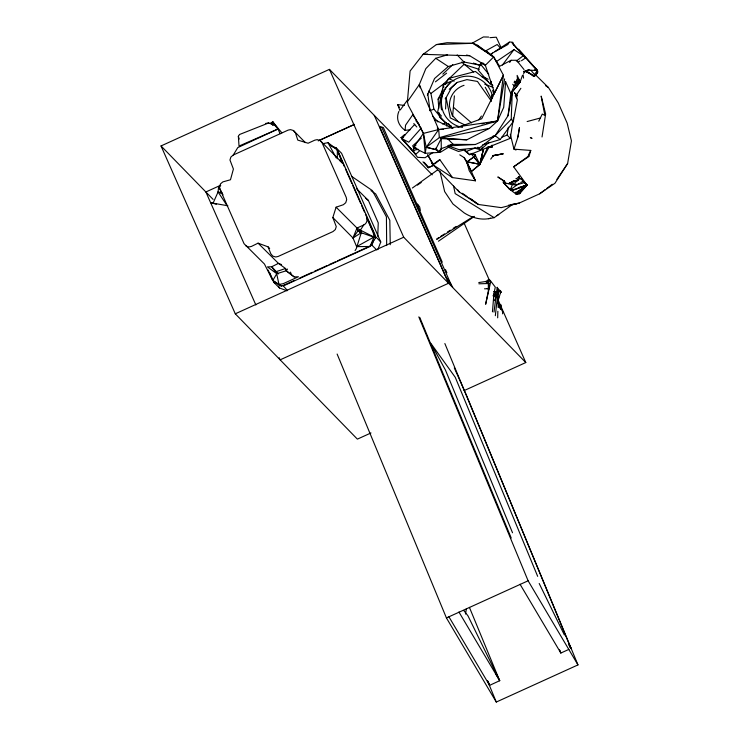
<?xml version="1.0" encoding="UTF-8"?>
<svg xmlns="http://www.w3.org/2000/svg" width="739" height="739" viewBox="0 0 739 739"><rect width="100%" height="100%" fill="white"/><g stroke="black" fill="none" stroke-linecap="round" stroke-linejoin="round"><path stroke-width="1.11" d="M337.317 158.793L337.335 149.74L327.968 142.673L323.682 143.505M498.151 307.507L498.197 289.817L497.171 287.36L494.003 312.098M514.991 185.323L523.646 182.819L522.685 180.685L526.99 185.166L519.84 193.563L516.385 194.329L509.171 188.888L503.351 182.542L503.324 180.658L497.818 176.963L504.044 180.87L505.698 183.429L503.351 182.542L510.446 189.747L519.184 183.272M490.299 147.32L492.303 146.821L492.313 145.306M502.612 313.853L502.649 311.766L500.257 307.276L500.672 309.419M497.68 317.816L497.864 311.267M431.336 162.127L433.257 164.991L452.499 177.6L475.436 180.815L471.399 171.476L479.796 164.27L483.251 149.795M377.758 236.286L378.248 222.873L368.401 200.481L356.466 188.648M491.343 137.981L495.112 135.717L511.212 119.293L512.293 91.895L510.843 93.585L508.053 115.709L495.112 135.717L479.787 147.671L458.974 149.657L449.395 146.285M459.769 154.857L464.166 157.592L471.399 171.476L480.211 164.391L467.14 161.813L475.565 155.818L475.325 154.922L472.406 153.315M445.58 108.984L446.097 97.705L451.4 87.923L457.007 82.463L466.909 79.618L477.468 81.438L491.306 101.04M488.331 279.758L488.331 291.018L485.643 304.265L490.604 282.252L490.197 280.395L488.331 279.758L488.109 281.596L487.186 282.372L485.615 281.522L478.78 282.547M498.068 303.572L498.28 300.32L497.901 303.655M522.399 75.507L520.108 82.112L510.843 93.585L505.624 81.798L503.721 107.303L497.532 121.002L489.44 128.337L466.78 139.819L441.192 138.618L440.666 138.101L489.44 128.337M492.442 311.821L493.901 294.039L495.278 287.083L490.197 280.395M515.24 95.608L517.383 99.663L513.319 121.482L500.201 139.532L495.112 135.717L475.353 144.493L453.173 144.373L440.37 152.299L425.202 153.306L426.209 147.264L423.438 133.399L408.334 105.455L407.383 101.76L410.099 71.027L423.077 54.344L436.389 44.571L447.03 42.705L471.898 43.352L483.398 36.95L488.664 37.061M452.628 116.097L454.393 95.867M410.21 129.768L405.083 130.36L405.554 125.168L412.759 114.767L418.376 123.478L423.438 133.399L425.202 153.306L413.471 147.449L412.704 145.795L421.285 138.128M497.763 294.344L498.197 289.817L501.208 292.173L500.469 292.764L497.624 302.445M518.861 193.941L518.963 192.916L526.99 185.166L513.651 166.792L529.253 155.596L530.759 150.433L513.974 149.149L510.298 134.258M227.88 205.775L210.855 202.782L213.017 203.317L218.07 191.964L218.652 186.708L220.73 185.738M495.333 315.71L498.197 289.817L500.469 292.764M441.589 148.539L439.382 152.354L435.567 149.537L426.209 147.264L439.345 137.666L497.532 121.002L503.435 75.23L493.652 56.958L486.05 50.677L497.208 44.497L500.7 48.358M517.937 136.964L519.462 127.773L517.937 136.964L513.974 149.149L516.007 150.008M464.341 150.47L469.708 154.719L510.261 138.35L507.12 135.071L508.349 127.117M542.038 136.974L545.631 114.009L541.17 96.098L544.837 115.349L542.269 114.083L538.796 121.15M510.261 138.35L513.513 117.954M516.589 98.703L517.124 95.303L514.473 92.597M490.779 122.221L497.532 121.002L504.617 78.897M433.257 164.991L459.095 191.854L478.336 204.472L501.254 207.641L519.249 203.059L539.627 193.812L554.924 183.29L567.617 163.559L571.441 140.881L567.164 123.117L558.231 102.906L548.412 87.507L535.572 74.861M525.42 70.999L527.083 71.304L533.392 76.182L534.962 75.997L536.865 73.715L537.41 70.51L518.695 49.171L517.956 49.605M433.036 152.456L425.091 157.703L417.572 157.333L413.729 152.197L413.471 147.449L423.438 133.399L438.68 129.528L497.532 121.002M329.723 144.862L337.335 149.74L374.821 234.337L375.606 237.838L369.98 246.484L284.829 285.236L281.31 286.067L272.783 280.497L264.433 264.017L244.073 243.731L220 189.23L219.529 186.865L220.471 183.909L222.836 181.896L230.476 179.762L233.404 169.065L229.958 159.993L230.891 157.037L233.265 155.024L288.136 130.119L290.501 129.621L293.438 130.517L295.415 132.854L297.789 140.105L308.108 143.227L314.851 140.142L317.216 139.643L320.163 140.539L322.139 142.876L346.221 197.378L346.683 199.742L345.741 202.698L343.376 204.712L336.097 207.188L357.002 228.028L360.401 230.143L361.279 232.72L356.235 248.766L355.08 250.604M508.053 115.709L512.293 91.895M465.468 614.054L466.42 608.677M490.862 101.566L492.128 94.897A26.004 25.569 -44.1 0 0 464.314 76.403A26.004 25.569 -44.1 0 0 441.423 101.474A26.004 25.569 -44.1 0 0 462.457 127.394M505.162 84.052L505.624 81.798M450.457 81.521L443.446 84.745L437.682 111.959L441.479 116.097M497.68 301.429L498.686 297.17M480.211 164.391L482.761 151.957M475.445 155.68L467.14 161.813L479.796 164.27L483.38 149.574M398.894 111.367C395.679 118.739 398.755 125.842 405.083 130.36M523.674 73.715L524.265 71.674M246.059 246.069L248.997 246.965L251.362 246.466L258.068 243.159L268.063 246.844L270.797 253.754L272.774 256.091L275.721 256.987L278.086 256.488L332.956 231.584L335.321 229.57L336.263 226.614L332.827 217.562L336.097 207.188M491.324 81.373L490.391 84.191L478.161 70.039L480.433 64.09L481.893 62.649M369.851 246.161L371.939 245.209L373.722 240.184M515.73 183.808L513.744 184.704L513.282 183.9L512.284 184.621L510.446 189.747L509.171 188.888L512.266 190.616L526.99 185.166L521.097 178.339L520.478 178.755M377.786 249.699L380.77 242.004L341.566 153.259L336.097 147.809L332.097 146.442M375.606 237.838L361.279 232.72L352.983 237.986L357.002 228.028L363.727 224.989A5.57 5.487 -45.1 0 0 366.572 217.663L373.241 232.757L374.017 237.034L369.98 246.484L356.614 246.641L352.983 237.986L332.827 217.562M512.266 190.616L512.654 189.923L526.99 185.166L521.032 178.709M427.354 95.192L434.541 78.537L448.277 66.528L464.526 61.836M271.703 124.374L272.82 121.843L281.855 132.835M510.889 93.373L520.108 82.112L510.889 93.373L514.658 85.059M516.543 80.893L517.485 78.814L517.134 75.396L519.628 80.606L515.637 83.83L514.242 85.983L512.737 84.264M518.732 50.437L537.41 70.51L533.392 76.182M470.854 153.379L479.796 164.27L488.119 146.525M438.809 108.31L438.098 99.155L443.058 89.317M445.534 84.394L448.508 78.491L475.445 71.452L488.507 81.937M528.274 155.301L530.759 150.433M474.17 157.259L479.796 164.27L488.959 147.292L492.303 146.821L491.906 145.223M494.206 300.644L496.294 297.06M281.31 286.067L272.783 280.497L276.765 273.726L286.224 270.779L287.526 269.061M536.865 73.715L537.89 71.997L537.41 70.51L529.872 62.482M521.494 60.746L525.605 57.901L511.286 41.984L509.3 42.151L507.859 44.516L492.479 53.088L490.243 55.148M233.265 155.024L237.801 147.569L278.012 129.002L280.109 133.759M238.364 136.327L239.51 134.507L268.719 122.942L275.093 125.676L278.012 129.002L239.03 146.054L238.364 136.327L239.187 139.061M524.006 71.96L527.083 71.304L527.849 70.113L537.41 70.51L534.463 69.78M363.727 224.989L360.401 230.143L358.119 230.688L352.983 237.986M516.127 95.442L520.884 88.292M556.883 179.411L567.617 163.559M478.872 119.764L481.412 116.06M407.383 101.76L419.318 84.579L425.821 68.662L435.724 58.289L447.464 54.825M509.799 62.094L511.065 60.284L516.515 60.256L524.025 69.558M443.289 129.343L438.68 129.528L426.209 147.264L435.567 149.537L441.192 138.618L441.275 148.631L439.382 152.354L435.742 148.225M400.52 109.594L407.512 100.024M490.714 159.144L493.144 155.781L503.093 153.823L492.617 155.698M509.734 62.094L511.065 60.284L499.638 66.288L493.652 56.958L477.098 44.931M482.549 147.135L480.544 149.832L475.122 148.216M491.149 54.871L492.479 53.088M502.437 65.004L513.965 49.642L523.351 55.684L525.605 57.901M403.485 139.967L401.194 137.5L401.48 138.008L404.963 134.941L404.602 134.516L401.12 137.583L401.48 138.008L403.577 137.158M438.772 151.624L441.275 148.631L453.173 144.373L447.705 138.784M421.322 128.004L408.806 142.202L401.637 138.526L414.755 124.355M445.174 98.758L446.097 97.705L450.291 117.917L465.191 125.103M449.783 127.413L451.159 125.861M438.098 99.155L439.696 97.53M271.389 123.274L272.82 121.843L277.688 128.512M436.389 44.571L472.803 43.305L474.983 44.017L493.652 56.958L485.347 65.3L494.594 92.902L503.435 75.23L481.708 118.748L457.977 127.367M422.985 161.832L428.195 167.762L433.525 165.305L428.186 155.476M519.369 177.693L518.409 177.212L519.277 177.757L518.935 176.917L518.205 177.286L519.341 177.73L519 176.852L518.205 177.286L520.478 178.755M518.806 79.452L520.321 81.161L516.404 84.967L514.242 85.983M433.941 109.289L430.92 93.465L443.539 83.969L463.944 64.441L479.288 69.383M272.562 125.26L274.123 123.773L272.044 124.522M442.846 74.094L452.813 64.644M415.346 147.957L413.471 147.449L415.983 145.149M488.978 142.304L480.544 149.832L477.884 147.126M401.194 137.5L415.724 154.294L419.198 151.227M449.247 89.29L457.007 82.463M513.744 184.704L509.541 183.217L508.829 183.651L513.864 180.787M452.499 177.6L439.816 159.652L435.197 163.633L433.387 164.141L431.437 161.435M527.083 71.304L529.133 69.558M435.428 81.835L446.615 73.17M516.293 61.069L523.351 55.684M539.627 193.812L545.049 189.72M546.86 188.353L552.282 184.26M515.545 192.436L516.395 193.119L526.99 185.166L518.39 187.632M515 182.598L518.575 180.048L509.143 183.364L513.984 180.852M412.39 188.011L437.59 169.896M503.351 182.542L512.284 184.621L513.282 183.9M488.451 218.698L494.179 217.663L512.552 204.463M433.387 164.141L439.816 159.652M438.467 241.21L474.447 216.361M417.415 185.101L421.212 182.505M496.275 61.66L513.965 49.642M518.122 62.252L519.988 60.995M513.651 166.792L529.087 156.419M495.084 51.434L509.3 42.151M436.758 238.946L438.689 237.69M440.629 236.443L444.499 233.94M447.4 232.064L450.31 230.189M453.21 228.323L456.111 226.448M436.795 239.399L472.674 216.952M501.07 309.281L500.959 305.05L498.945 306.131M427.512 154.617L433.525 165.305L428.195 167.762M269.901 123.533L272.82 121.843M356.614 246.641L374.017 237.034L360.401 230.143L361.75 233.579L358.119 230.688L357.002 228.028M522.842 186.385L526.99 185.166L515.573 192.842L516.385 194.329L519.415 192.722L519.84 193.563L518.963 192.916L519.535 193.664L519.415 192.722M469.413 607.356L499.693 680.693L489.597 685.358L448.832 616.649M370.978 432.952L357.38 439.132L235.288 313.807L161.028 145.943L329.437 69.355L432.223 174.857M220.518 185.313L205.876 191.974L255.851 304.948M318.851 140.604L354.415 124.429M294.51 280.358L283 285.587L287.351 290.399M299.738 277.984L312.301 272.285M314.389 271.333L326.943 265.634M329.04 264.682L335.321 261.837M337.409 260.885L367.754 247.103M235.288 313.807L403.697 237.219L525.798 362.544L464.083 390.617M446.43 617.933L528.117 580.789L577.972 664.906L496.285 702.05L446.43 617.933L337.123 354.036M318.204 140.863L354.489 124.401M568.947 649.359L560.846 653.036L520.044 584.244M520.69 182.413L522.685 181.554M487.075 148.096L492.303 146.821M509.143 183.364L520.247 178.662M464.646 150.017L466.429 151.44L475.001 147.994M501.763 137.223L507.12 135.071M512.284 184.621L514.372 183.835M430.089 110.48L434.015 109.233L445.525 123.053L442.356 123.921M451.178 145.02L453.173 144.373L447.936 145.5M515.914 178.653L519.055 177.683L519 176.852M523.443 71.461L527.849 70.113M482.696 144.798L500.201 139.532M465.117 149.703L458.522 151.477L448.37 147.246M527.138 121.547L540.218 118.037M414.062 150.313L418.098 149.241M492.885 136.207L495.112 135.717M503.093 153.823L492.83 155.587L493.144 156.215M510.575 204.749L519.249 203.059M508.386 205.276L517.051 203.678M481.782 123.847L484.027 123.441M486.28 123.034L488.534 122.628M265.44 123.478L268.719 122.942M492.922 295.794L495.693 295.369M483.629 63.702L480.433 64.09L488.784 74.297M489.911 37.661L496.285 37.199L501.199 47.952M427.632 54.095L423.077 54.344L469.69 55.739L485.347 65.3L482.983 63.018M450.578 145.795L475.353 144.493M494.465 292.265L496.7 292.145M478.863 283.804L489.2 283.508L485.615 281.522L488.71 279.841L488.109 281.596L488.738 281.596M484.507 288.81L489.116 288.718L487.001 288.469M498.908 289.947L500.442 290.603L501.208 292.173M493.523 291.711L496.774 291.905M440.666 138.101L466.78 139.819M452.721 287.175L445.534 276.183L379.532 126.341L383.338 127.561L442.282 262.234M500.959 305.05L498.529 304.163L499.444 308.126M399.882 110.462L397.702 104.587L404.353 105.428M531.517 138.461L530.325 137.463L532.089 138.378M258.068 243.159L278.446 263.38L285.54 268.506L286.224 270.779L294.205 276.922L298.436 276.765L283.24 283.665L278.972 284.487L276.257 271.619L271.721 266.742L267.481 266.899L276.765 273.726L271.721 266.742L278.446 263.38L281.559 264.571M480.849 65.318L463.99 62.002L457.201 54.972M466.521 55.074L469.69 55.739M413.471 147.449L416.75 148.317M213.017 203.317L216.315 204.25M504.044 180.87L503.324 180.658L505.698 183.429L504.09 180.612M227.187 205.83L218.07 191.964L222.439 193.359M473.385 63.092L479.823 65.281M269.818 273.051L273.993 282.52L279.998 284.561M218.07 191.964L222.319 193.47M273.993 282.52L279.471 287.97L287 290.796M484.747 84.2L493.061 87.35M448.508 78.491L454.18 81.142M434.55 119.663L452.656 128.438M532.126 74.593L525.521 71.314L534.297 76.126M520.321 81.161L519.36 80.643L516.395 82.907L514.621 81.669M515.286 192.519L516.395 193.119L515.85 192.279M494.179 217.663L455.169 193.6L453.534 185.868M545.594 85.742L548.412 87.507M472.803 43.305L493.652 56.958M435.724 58.289L448.277 66.528M472.951 153.998L475.546 155.717L479.796 164.27M286.224 270.779L294.205 276.922M351.468 176.242L372.299 190.542L386.423 216.869L386.663 245.57M370.96 190.671L375.689 193.914L389.813 220.25L390.266 244.738M518.298 180.251L517.466 179.669L517.706 180.575M462.438 193.304L467.113 196.583M468.988 197.904L478.336 204.472L471.149 199.05M403.18 140.188L415.724 154.294M473.523 71.951L461.672 62.076M493.44 294.122L495.657 295.868M514.436 93.169L517.124 95.303M358.119 230.688L361.02 233.007M490.253 83.331L492.867 85.428M440.389 118.157L452.527 127.921M365.814 198.357L368.401 200.481M488.959 147.292L489.264 147.329M453.746 107.534L471.593 122.905M339.441 160.271L342.499 163.162L337.335 149.74M268.063 246.844L269.661 248.415M371.939 245.209L376.631 249.884M466.429 151.44L469.708 154.719M403.67 140.567L401.637 138.526L413.729 152.197M278.538 273.91L276.257 271.619L285.54 268.506L286.455 270.622M320.163 140.539L342.499 163.162M293.438 130.517L305.401 142.636M161.028 145.943L213.118 199.41M511.212 119.293L513.319 121.482M428.657 91.119L430.92 93.465M375.144 236.157L380.77 242.004M514.039 82.158L515.637 83.83M458.263 121.787L452.12 115.173L449.506 106.499A20.618 20.276 -43.9 0 1 464.037 85.318M424.112 162.303L428.685 167.273M448.305 123.533L452.859 128.494M432.666 116.125L437.968 121.981M415.992 120.919L419.022 124.281M413.766 123.57L416.796 126.969M432.047 163.615L433.525 165.305M437.285 127.865L438.68 129.528L439.345 137.666M517.291 48.811L513.3 44.054L512.515 42.114L513.67 45.227M530.935 70.251L534.417 74.473M515.757 192.334L516.395 193.119M463.695 610.414L467.953 615.809L499.693 680.693L458.937 612.012M417.646 204.25L419.678 206.966L420.325 210.31M416.51 203.354L417.868 205.165L418.44 208.518M457.82 189.969L459.095 191.854M512.654 189.923L512.367 189.489L512.912 190.791M464.166 157.592L466.595 161.333M397.702 104.587L399.42 107.358M497.171 287.36L498.834 290.058M495.721 673.774L499.693 680.693M327.968 142.673L336.217 157.897M218.652 186.708L223.012 194.819M485.246 87.267L491.647 99.451M450.596 283.748L451.649 285.799L381.823 127.45M539.193 583.487L564.42 635.041M568.448 643.29L570.97 648.445L569.224 645.498L570.97 648.445L466.512 395.402L454.291 367.883M471.399 171.476L467.076 162.34L467.99 164.409M473.57 176.713L475.436 180.815L469.182 170.58L466.882 162.358M268.146 270.058L272.783 280.497M515.665 192.38L516.385 194.329M464.147 223.187L489.837 281.254M494.502 291.813L496.368 296.034M497.772 299.203L525.798 362.544M374.285 115.386L448.545 283.259L280.136 359.847L279.203 357.731M329.437 69.355L403.697 237.219M336.097 147.809L344.457 166.737M345.39 168.843L351.903 183.568M352.826 185.674L360.734 203.558M361.657 205.654L364.447 211.964M365.38 214.07L367.237 218.282M368.17 220.379L374.673 235.104M278.548 285.882L279.471 287.97M445.506 269.606L446.892 272.756M419.734 317.354L511.212 538.001M438.68 129.528L419.318 84.579L420.168 87.849M444.86 343.543L577.972 664.906M537.669 576.346L455.27 377.333L430.828 343.302L445.46 370.073L512.524 532.764M418.81 316.892L528.117 580.789M487.472 680.767L496.285 702.05M559.525 649.84L560.846 653.036L560.033 650.911M487.842 681.109L489.597 685.358L488.377 682.171M497.541 300.08L498.28 301.974L497.652 300.126M290.492 272.118L291.148 274.03M492.636 90.287L493.911 94.527M492.756 97.012L492.128 94.897L492.257 98.315M475.325 154.922L475.565 155.818M439.853 170.94L444.656 191.595L452.952 203.982L464.258 212.943A42.483 31.629 56.9 0 0 490.668 218.227M523.11 74.842L523.563 78.122M427.807 93.844L430.043 110.841M439.169 112.882L439.529 117.455M443.539 83.969L443.788 87.378M446.43 122.563L446.689 125.972M488.775 282.076L488.969 288.995M443.446 84.745L443.465 87.045M498.742 214.43A42.483 31.629 56.9 0 1 496.904 215.64M508.82 183.651A2.928 0.499 -23.8 0 1 509.531 183.217M441.58 109.889A27.74 27.278 -43.9 0 1 449.811 83.202M481.948 76.764A32.507 31.962 -43.9 0 1 488.193 79.23M494.068 296.108A5.108 0.554 6.3 0 1 493.624 296.542M494.04 296.404A5.108 0.554 6.3 0 1 493.587 296.829M517.485 78.814L516.395 82.907L514.907 81.207L516.395 82.907L519.628 80.606L517.485 78.814"/></g></svg>
